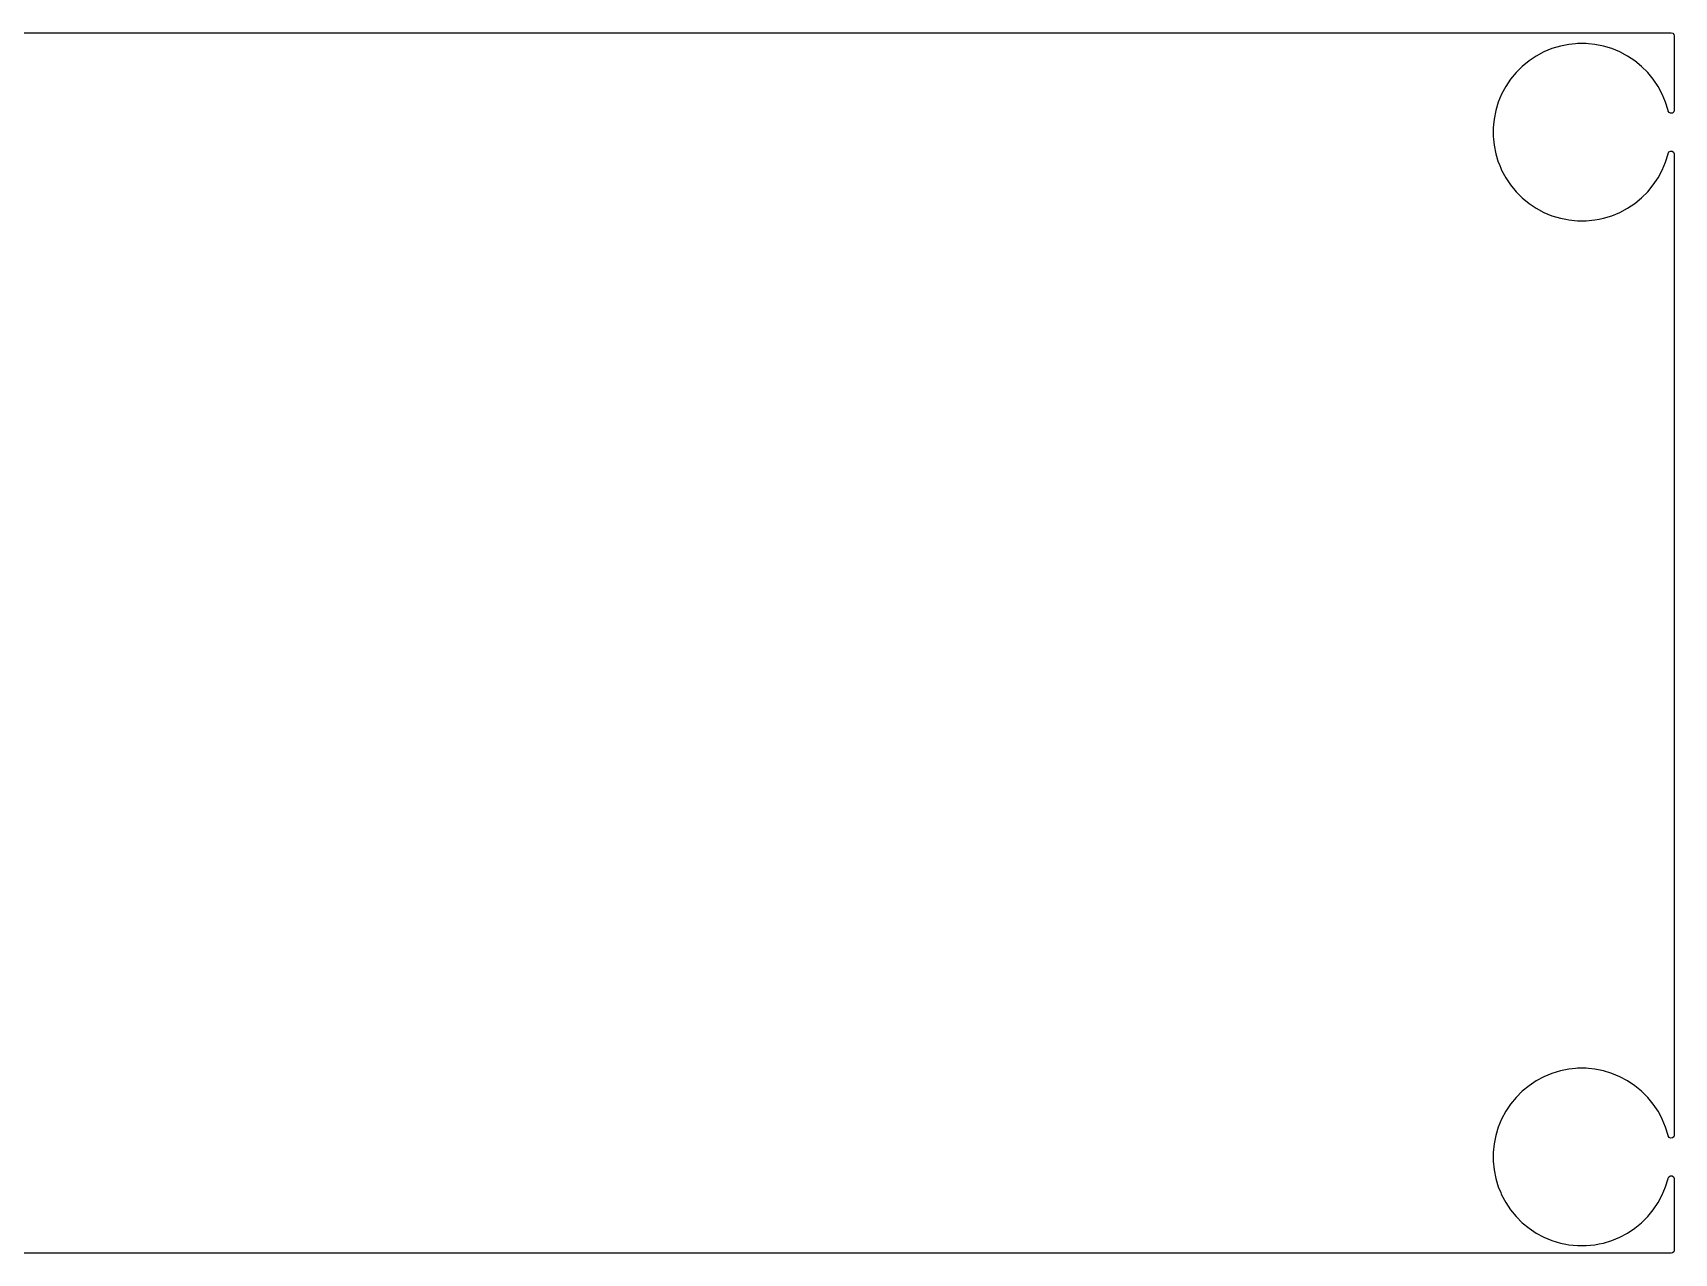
# Model space of a CAD drawing. Extents: x 82 to 229, y -139 to -91.
# Drawn here: x 163.6 to 229.5, y -139.5 to -90.5 of the extents above; entities that cross this region are included whole.
import ezdxf

# ---------------------------------------------------------------- set-up
doc = ezdxf.new("R2010")
doc.units = 0
doc.layers.add('BLACK', color=7, linetype='CONTINUOUS')

msp = doc.modelspace()

# ---------------------------------------------------------------- linework, layer by layer
at = {"layer": 'BLACK', "linetype": 'CONTINUOUS'}
for p, q in [((102.74, -90.5005), (229.3755, -90.5005)), ((229.3755, -90.5005), (229.442539, -90.520185)), ((229.442539, -90.520185), (229.488294, -90.572989)), ((229.488294, -90.572989), (229.4995, -90.6245)), ((229.4995, -90.6245), (229.4995, -93.60743)), ((223.963496, -91.431611), (223.672754, -91.625879)), ((223.963514, -91.4316), (223.963496, -91.431611)), ((224.271896, -91.266766), (223.963514, -91.4316)), ((224.271901, -91.266764), (224.271896, -91.266766)), ((224.594974, -91.132942), (224.271901, -91.266764)), ((224.929619, -91.031429), (224.594974, -91.132942)), ((224.92963, -91.031426), (224.929619, -91.031429)), ((225.272575, -90.963212), (224.92963, -91.031426)), ((225.272592, -90.963209), (225.272575, -90.963212)), ((225.542132, -90.936662), (225.272592, -90.963209)), ((225.620589, -90.928935), (225.542132, -90.936662)), ((225.970281, -90.928935), (225.620589, -90.928935)), ((226.055113, -90.93729), (225.970281, -90.928935)), ((226.318277, -90.963209), (226.055113, -90.93729)), ((226.318294, -90.963212), (226.318277, -90.963209)), ((226.661239, -91.031426), (226.318294, -90.963212)), ((226.66125, -91.031429), (226.661239, -91.031426)), ((226.995895, -91.132942), (226.66125, -91.031429)), ((227.318968, -91.266764), (226.995895, -91.132942)), ((227.318973, -91.266766), (227.318968, -91.266764)), ((227.627355, -91.4316), (227.318973, -91.266766)), ((227.627362, -91.431604), (227.627355, -91.4316)), ((227.627367, -91.431607), (227.627362, -91.431604)), ((227.918124, -91.625885), (227.627367, -91.431607)), ((223.155166, -92.09499), (222.933324, -92.365305)), ((223.402425, -91.847731), (223.155166, -92.09499)), ((223.67274, -91.625889), (223.402425, -91.847731)), ((223.672754, -91.625879), (223.67274, -91.625889)), ((227.918128, -91.625888), (227.918124, -91.625885)), ((227.918129, -91.625889), (227.918128, -91.625888)), ((228.188444, -91.847731), (227.918129, -91.625889)), ((228.435703, -92.09499), (228.188444, -91.847731)), ((228.435707, -92.094995), (228.435703, -92.09499)), ((228.435708, -92.094996), (228.435707, -92.094995)), ((228.65755, -92.365311), (228.435708, -92.094996)), ((222.739035, -92.656079), (222.574201, -92.964461)), ((222.739046, -92.656061), (222.739035, -92.656079)), ((222.933314, -92.365319), (222.739046, -92.656061)), ((222.933324, -92.365305), (222.933314, -92.365319)), ((228.851828, -92.656068), (228.65755, -92.365311)), ((229.016672, -92.964469), (228.851828, -92.656068)), ((222.440377, -93.287539), (222.338864, -93.622184)), ((222.574199, -92.964466), (222.440377, -93.287539)), ((222.574201, -92.964461), (222.574199, -92.964466)), ((229.150493, -93.287541), (229.016672, -92.964469)), ((229.252003, -93.622175), (229.150493, -93.287541)), ((222.247716, -94.197954), (222.23637, -94.313154)), ((222.270644, -93.965157), (222.247716, -94.197954)), ((222.270647, -93.96514), (222.270644, -93.965157)), ((222.338861, -93.622195), (222.270647, -93.96514)), ((222.338864, -93.622184), (222.338861, -93.622195)), ((229.252004, -93.622181), (229.252003, -93.622175)), ((229.252005, -93.622184), (229.252004, -93.622181)), ((229.252007, -93.622192), (229.252005, -93.622184)), ((229.253883, -93.631622), (229.252007, -93.622192)), ((229.256523, -93.642365), (229.253883, -93.631622)), ((229.294297, -93.701143), (229.256523, -93.642365)), ((229.357853, -93.730168), (229.294297, -93.701143)), ((229.427011, -93.720224), (229.357853, -93.730168)), ((229.479815, -93.674469), (229.427011, -93.720224)), ((229.4995, -93.60743), (229.479815, -93.674469)), ((222.23637, -94.313154), (222.23637, -94.344568)), ((222.23637, -94.344568), (222.23637, -94.662846)), ((222.23637, -94.662846), (222.246673, -94.767455)), ((222.246673, -94.767455), (222.270644, -95.010842)), ((222.270644, -95.010842), (222.270647, -95.010859)), ((222.270647, -95.010859), (222.338861, -95.353804)), ((222.338861, -95.353804), (222.338864, -95.353815)), ((222.338864, -95.353815), (222.440377, -95.68846)), ((229.150493, -95.688459), (229.252003, -95.353825)), ((229.252003, -95.353825), (229.253882, -95.344379)), ((229.253882, -95.344379), (229.286267, -95.282467)), ((229.286267, -95.282467), (229.346983, -95.247893)), ((229.346983, -95.247893), (229.416752, -95.251632)), ((229.416752, -95.251632), (229.473424, -95.292498)), ((229.473424, -95.292498), (229.499006, -95.357516)), ((229.499006, -95.357516), (229.4995, -95.368569)), ((229.4995, -95.368569), (229.4995, -134.75543)), ((222.440377, -95.68846), (222.484022, -95.793828)), ((222.484022, -95.793828), (222.556282, -95.968279)), ((222.556282, -95.968279), (222.574199, -96.011533)), ((222.574199, -96.011533), (222.574201, -96.011538)), ((222.574201, -96.011538), (222.739035, -96.31992)), ((228.851828, -96.319932), (229.016672, -96.011531)), ((229.016672, -96.011531), (229.150493, -95.688459)), ((222.739035, -96.31992), (222.739046, -96.319938)), ((222.739046, -96.319938), (222.933314, -96.61068)), ((222.933314, -96.61068), (222.933324, -96.610694)), ((222.933324, -96.610694), (223.155166, -96.881009)), ((228.435708, -96.881004), (228.65755, -96.610689)), ((228.65755, -96.610689), (228.851828, -96.319932)), ((223.155166, -96.881009), (223.402425, -97.128268)), ((223.402425, -97.128268), (223.40243, -97.128272)), ((223.40243, -97.128272), (223.402431, -97.128273)), ((223.402431, -97.128273), (223.672746, -97.350115)), ((223.672746, -97.350115), (223.963503, -97.544393)), ((227.627367, -97.544393), (227.918124, -97.350115)), ((227.918124, -97.350115), (228.188439, -97.128273)), ((228.188439, -97.128273), (228.435708, -96.881004)), ((223.963503, -97.544393), (223.963512, -97.544398)), ((223.963512, -97.544398), (223.963514, -97.544399)), ((223.963514, -97.544399), (224.271896, -97.709233)), ((224.271896, -97.709233), (224.271898, -97.709233)), ((224.271898, -97.709233), (224.271904, -97.709237)), ((224.271904, -97.709237), (224.594976, -97.843058)), ((224.594976, -97.843058), (224.92961, -97.944568)), ((224.92961, -97.944568), (224.929616, -97.944569)), ((224.929616, -97.944569), (224.929619, -97.94457)), ((224.929619, -97.94457), (224.92963, -97.944573)), ((224.92963, -97.944573), (225.144686, -97.987349)), ((225.144686, -97.987349), (225.272582, -98.012789)), ((225.272582, -98.012789), (225.620589, -98.047065)), ((225.620589, -98.047065), (225.620592, -98.047065)), ((225.620592, -98.047065), (225.970278, -98.047065)), ((225.970278, -98.047065), (225.970281, -98.047065)), ((225.970281, -98.047065), (226.318288, -98.012789)), ((226.318288, -98.012789), (226.488047, -97.979021)), ((226.488047, -97.979021), (226.661239, -97.944573)), ((226.661239, -97.944573), (226.66125, -97.94457)), ((226.66125, -97.944569), (226.66126, -97.944568)), ((226.66125, -97.94457), (226.66125, -97.944569)), ((226.66126, -97.944568), (226.995894, -97.843058)), ((226.995894, -97.843058), (227.318966, -97.709237)), ((227.318966, -97.709237), (227.627367, -97.544393)), ((224.271896, -132.414766), (223.963514, -132.5796)), ((224.271901, -132.414764), (224.271896, -132.414766)), ((224.594974, -132.280942), (224.271901, -132.414764)), ((224.929619, -132.179429), (224.594974, -132.280942)), ((224.92963, -132.179426), (224.929619, -132.179429)), ((225.272575, -132.111212), (224.92963, -132.179426)), ((225.272592, -132.111209), (225.272575, -132.111212)), ((225.542132, -132.084662), (225.272592, -132.111209)), ((225.620589, -132.076935), (225.542132, -132.084662)), ((225.970281, -132.076935), (225.620589, -132.076935)), ((226.055113, -132.08529), (225.970281, -132.076935)), ((226.318277, -132.111209), (226.055113, -132.08529)), ((226.318294, -132.111212), (226.318277, -132.111209)), ((226.661239, -132.179426), (226.318294, -132.111212)), ((226.66125, -132.179429), (226.661239, -132.179426)), ((226.995895, -132.280942), (226.66125, -132.179429)), ((227.318968, -132.414764), (226.995895, -132.280942)), ((227.318973, -132.414766), (227.318968, -132.414764)), ((227.627355, -132.5796), (227.318973, -132.414766)), ((223.402425, -132.995731), (223.155166, -133.24299)), ((223.67274, -132.773889), (223.402425, -132.995731)), ((223.672754, -132.773879), (223.67274, -132.773889)), ((223.963496, -132.579611), (223.672754, -132.773879)), ((223.963514, -132.5796), (223.963496, -132.579611)), ((227.627362, -132.579604), (227.627355, -132.5796)), ((227.627367, -132.579607), (227.627362, -132.579604)), ((227.918124, -132.773885), (227.627367, -132.579607)), ((227.918128, -132.773888), (227.918124, -132.773885)), ((227.918129, -132.773889), (227.918128, -132.773888)), ((228.188444, -132.995731), (227.918129, -132.773889)), ((228.435703, -133.24299), (228.188444, -132.995731)), ((222.933314, -133.513319), (222.739046, -133.804061)), ((222.933324, -133.513305), (222.933314, -133.513319)), ((223.155166, -133.24299), (222.933324, -133.513305)), ((228.435707, -133.242995), (228.435703, -133.24299)), ((228.435708, -133.242996), (228.435707, -133.242995)), ((228.65755, -133.513311), (228.435708, -133.242996)), ((228.851828, -133.804068), (228.65755, -133.513311)), ((222.574199, -134.112466), (222.440377, -134.435539)), ((222.574201, -134.112461), (222.574199, -134.112466)), ((222.739035, -133.804079), (222.574201, -134.112461)), ((222.739046, -133.804061), (222.739035, -133.804079)), ((228.851833, -133.804077), (228.851828, -133.804068)), ((228.851834, -133.804079), (228.851833, -133.804077)), ((229.010831, -134.101542), (228.851834, -133.804079)), ((229.016672, -134.112469), (229.010831, -134.101542)), ((229.150493, -134.435541), (229.016672, -134.112469)), ((222.338861, -134.770195), (222.270647, -135.11314)), ((222.338864, -134.770184), (222.338861, -134.770195)), ((222.440377, -134.435539), (222.338864, -134.770184)), ((229.252003, -134.770175), (229.150493, -134.435541)), ((229.252004, -134.770181), (229.252003, -134.770175)), ((229.252005, -134.770184), (229.252004, -134.770181)), ((229.252007, -134.770192), (229.252005, -134.770184)), ((229.253883, -134.779622), (229.252007, -134.770192)), ((229.256523, -134.790365), (229.253883, -134.779622)), ((229.294297, -134.849143), (229.256523, -134.790365)), ((229.357853, -134.878168), (229.294297, -134.849143)), ((229.427011, -134.868224), (229.357853, -134.878168)), ((229.479815, -134.822469), (229.427011, -134.868224)), ((229.4995, -134.75543), (229.479815, -134.822469)), ((222.270644, -135.113157), (222.23637, -135.461157)), ((222.23637, -135.461157), (222.23637, -135.810842)), ((222.270647, -135.11314), (222.270644, -135.113157)), ((222.23637, -135.810842), (222.270644, -136.158842)), ((222.270644, -136.158842), (222.270647, -136.158859)), ((222.270647, -136.158859), (222.338861, -136.501804)), ((222.338861, -136.501804), (222.338864, -136.501815)), ((222.338864, -136.501815), (222.440377, -136.83646)), ((222.440377, -136.83646), (222.535003, -137.064907)), ((229.016672, -137.159531), (229.150493, -136.836459)), ((229.150493, -136.836459), (229.252003, -136.501825)), ((229.252003, -136.501825), (229.253882, -136.492379)), ((229.253882, -136.492379), (229.286267, -136.430467)), ((229.286267, -136.430467), (229.346983, -136.395893)), ((229.346983, -136.395893), (229.416752, -136.399632)), ((229.416752, -136.399632), (229.473424, -136.440498)), ((229.473424, -136.440498), (229.499006, -136.505516)), ((229.499006, -136.505516), (229.4995, -136.516569)), ((229.4995, -136.516569), (229.4995, -139.3755)), ((222.535003, -137.064907), (222.556282, -137.116279)), ((222.556282, -137.116279), (222.574199, -137.159533)), ((222.574199, -137.159533), (222.574201, -137.159538)), ((222.574201, -137.159538), (222.739035, -137.46792)), ((222.739035, -137.46792), (222.739046, -137.467938)), ((222.739046, -137.467938), (222.933314, -137.75868)), ((228.65755, -137.758689), (228.851828, -137.467932)), ((228.851828, -137.467932), (229.016672, -137.159531)), ((222.933314, -137.75868), (222.933324, -137.758694)), ((222.933324, -137.758694), (223.155166, -138.029009)), ((223.155166, -138.029009), (223.402425, -138.276268)), ((223.402425, -138.276268), (223.40243, -138.276272)), ((223.40243, -138.276272), (223.402431, -138.276273)), ((223.402431, -138.276273), (223.672746, -138.498115)), ((227.918124, -138.498115), (228.188439, -138.276273)), ((228.188439, -138.276273), (228.435708, -138.029004)), ((228.435708, -138.029004), (228.65755, -137.758689)), ((223.672746, -138.498115), (223.963503, -138.692393)), ((223.963503, -138.692393), (223.963512, -138.692398)), ((223.963512, -138.692398), (223.963514, -138.692399)), ((223.963514, -138.692399), (224.271896, -138.857233)), ((224.271896, -138.857233), (224.271898, -138.857233)), ((224.271898, -138.857233), (224.271904, -138.857237)), ((224.271904, -138.857237), (224.594976, -138.991058)), ((224.594976, -138.991058), (224.92961, -139.092568)), ((226.66126, -139.092568), (226.995894, -138.991058)), ((226.995894, -138.991058), (227.318966, -138.857237)), ((227.318966, -138.857237), (227.627367, -138.692393)), ((227.627367, -138.692393), (227.918124, -138.498115)), ((229.3755, -139.4995), (147.653096, -139.4995)), ((224.92961, -139.092568), (224.929616, -139.092569)), ((224.929616, -139.092569), (224.929619, -139.09257)), ((224.929619, -139.09257), (224.92963, -139.092573)), ((224.92963, -139.092573), (225.144686, -139.135349)), ((225.144686, -139.135349), (225.272582, -139.160789)), ((225.272582, -139.160789), (225.620589, -139.195065)), ((225.620589, -139.195065), (225.620592, -139.195065)), ((225.620592, -139.195065), (225.970278, -139.195065)), ((225.970278, -139.195065), (225.970281, -139.195065)), ((225.970281, -139.195065), (226.318288, -139.160789)), ((226.318288, -139.160789), (226.488047, -139.127021)), ((226.488047, -139.127021), (226.661239, -139.092573)), ((226.661239, -139.092573), (226.66125, -139.09257)), ((226.66125, -139.092569), (226.66126, -139.092568)), ((226.66125, -139.09257), (226.66125, -139.092569)), ((229.427011, -139.488294), (229.3755, -139.4995)), ((229.479815, -139.442539), (229.427011, -139.488294)), ((229.4995, -139.3755), (229.479815, -139.442539))]:
    msp.add_line(p, q, dxfattribs=at)

doc.saveas('drawing.dxf')
